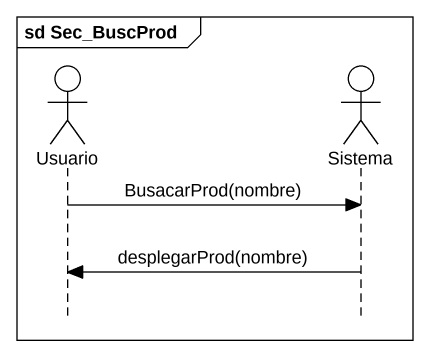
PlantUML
@startuml
mainframe sd Sec_BuscProd
hide footbox
actor Usuario
actor Sistema

Usuario -> Sistema : BusacarProd(nombre)
Sistema -> Usuario : desplegarProd(nombre)
@enduml
